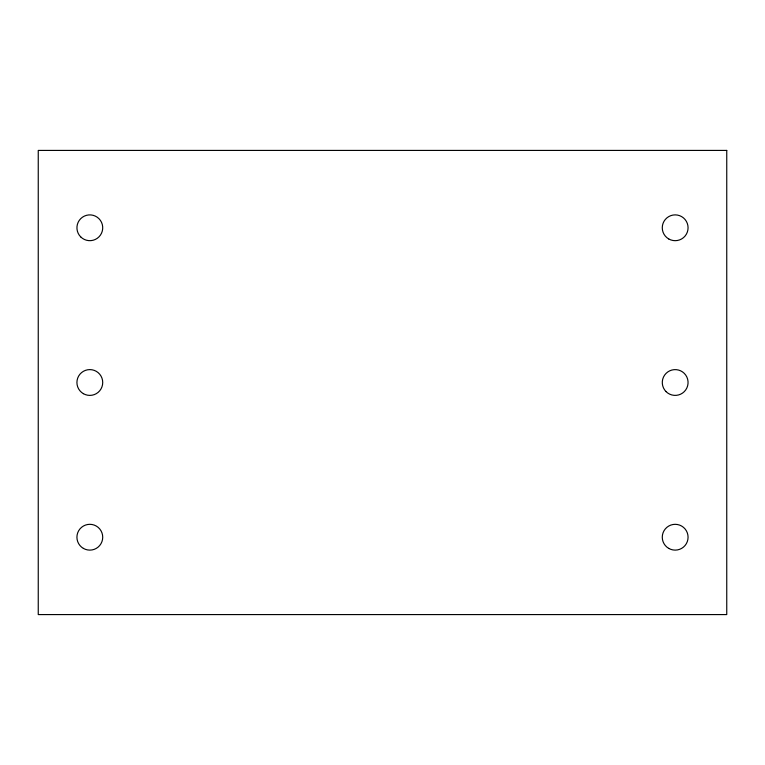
<?xml version="1.0" encoding="UTF-8"?>
<svg xmlns="http://www.w3.org/2000/svg" width="765" height="765" viewBox="0 0 765 765"><rect width="100%" height="100%" fill="white"/><g stroke="black" fill="none" stroke-linecap="round" stroke-linejoin="round"><path stroke-width="1.15" d="M726.75 150.418L38.25 150.418L38.25 614.582L726.75 614.582L726.75 150.418M666.057 391.613A12.89 12.89 0 0 0 687.63 385.837A12.89 12.89 0 0 0 671.842 370.05A12.89 12.89 0 0 0 666.057 391.613M668.725 548.39A12.89 12.89 0 0 0 688.07 537.221A12.89 12.89 0 0 0 668.725 526.052A12.89 12.89 0 0 0 668.725 548.39M80.708 236.892A12.89 12.89 0 0 0 102.281 231.116A12.89 12.89 0 0 0 86.483 215.328A12.89 12.89 0 0 0 80.708 236.892M668.725 238.948A12.89 12.89 0 0 0 688.07 227.779A12.89 12.89 0 0 0 668.725 216.61A12.89 12.89 0 0 0 668.725 238.948M83.375 393.669A12.89 12.89 0 0 0 102.72 382.5A12.89 12.89 0 0 0 83.375 371.331A12.89 12.89 0 0 0 83.375 393.669M83.375 548.39A12.89 12.89 0 0 0 102.72 537.221A12.89 12.89 0 0 0 83.375 526.052A12.89 12.89 0 0 0 83.375 548.39"/></g></svg>
